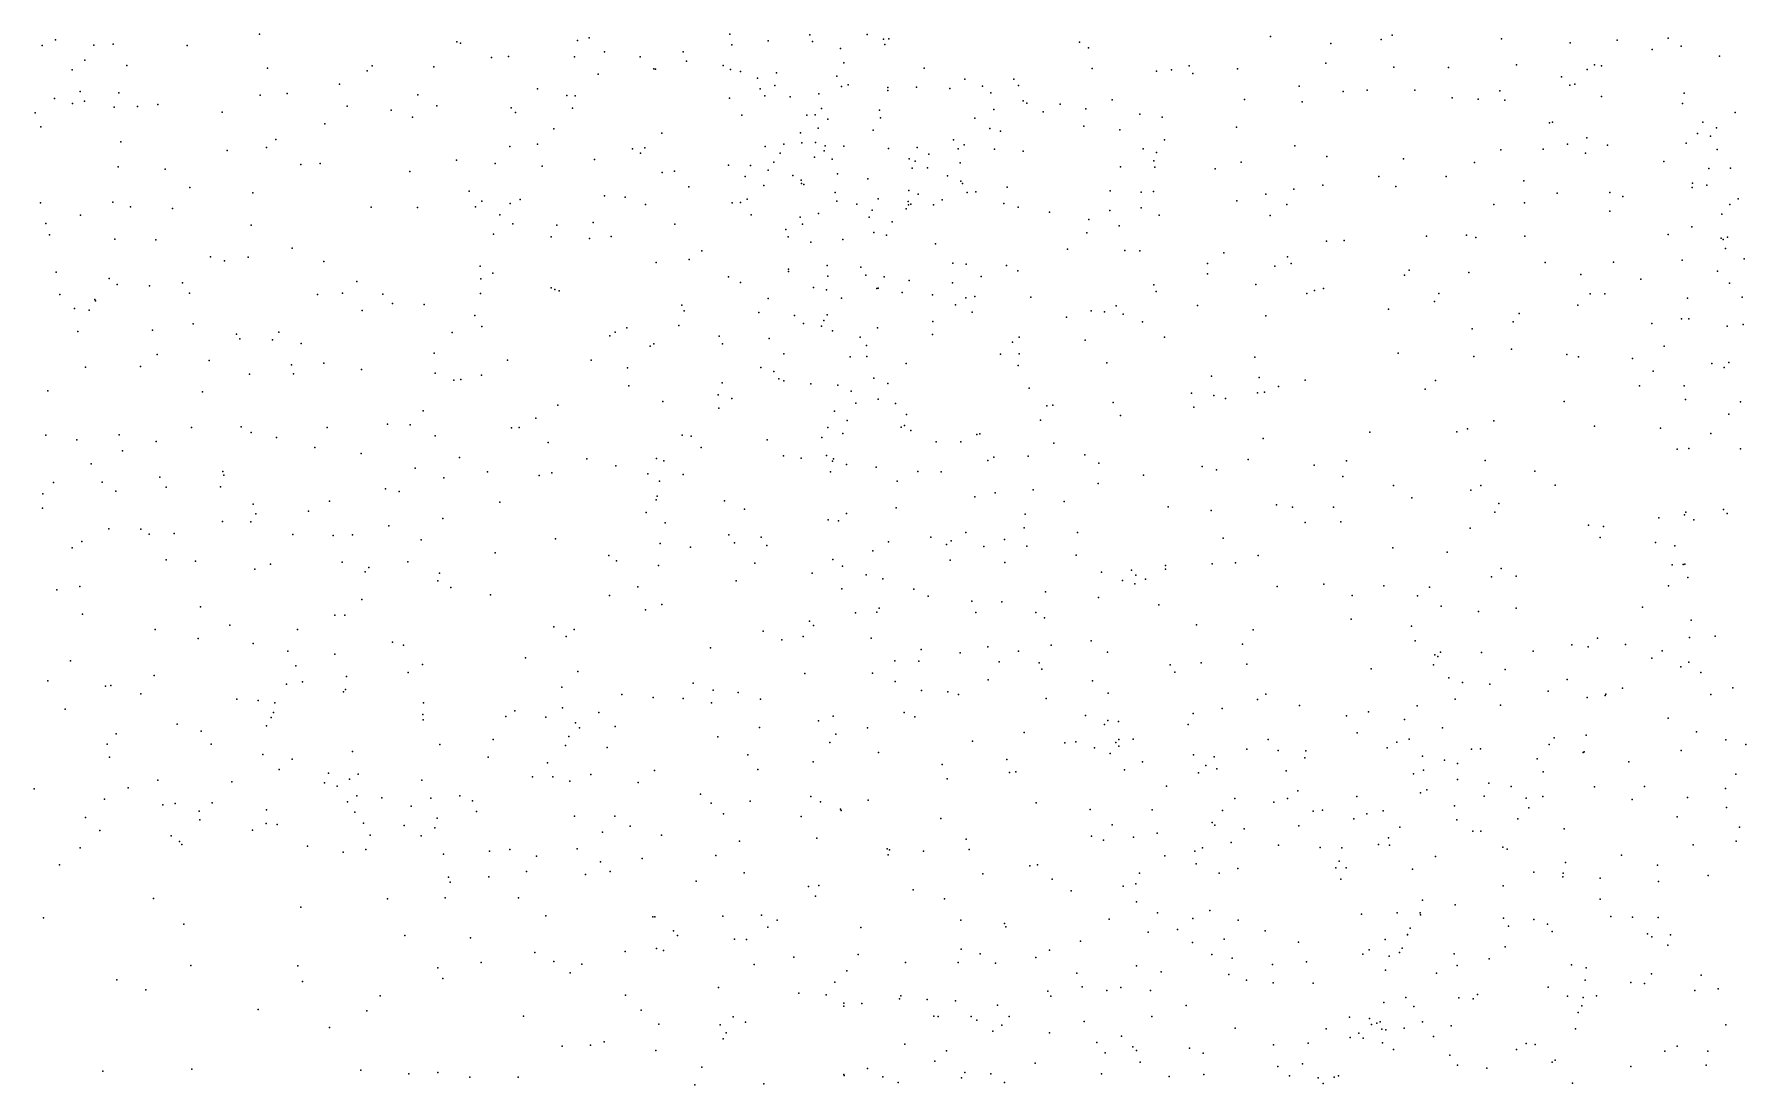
# Model space of a CAD drawing. Header units: metres. Extents: x -25 to 25, y -27.7 to 27.8.
# Drawn here: x 10.817 to 13.643, y -8.662 to -6.928 of the extents above; entities that cross this region are included whole.
import ezdxf

# ---------------------------------------------------------------- set-up
doc = ezdxf.new("R2010")
doc.units = ezdxf.units.M

msp = doc.modelspace()

# ---------------------------------------------------------------- linework, layer by layer
for p in [(10.8303, -6.9464, -11.0344), (10.8522, -6.9371, 18.9914), (10.9157, -6.946, 13.6616), (10.9478, -6.9444, 0.607), (11.0699, -6.9465, -10.7151), (11.1891, -6.9281, 22.4325), (11.5148, -6.9404, -7.719), (11.5209, -6.9425, -7.9706), (11.7143, -6.9383, -2.1771), (11.7332, -6.9337, -7.6876), (11.9657, -6.928, 9.1344), (11.9686, -6.9455, 7.9621), (12.0288, -6.9388, 13.9563), (12.0976, -6.9288, 9.4313), (12.1022, -6.94, 1.1821), (12.1925, -6.9284, 18.7702), (12.2193, -6.936, 17.6786), (12.2214, -6.9448, -11.3229), (12.2278, -6.9355, 15.433), (12.5428, -6.9411, 10.5644), (12.5576, -6.9502, -0.7668), (12.8583, -6.932, -20.5284), (12.9577, -6.9432, 2.3386), (13.0408, -6.9368, 4.5004), (13.059, -6.9297, 8.3861), (13.2394, -6.9358, 4.8816), (13.353, -6.9422, 21.3182), (13.4305, -6.938, 5.2414), (13.5143, -6.9347, 7.4763), (13.5362, -6.9475, 6.0001), (10.9007, -6.971, -8.3105), (11.5724, -6.9665, -4.943), (11.6003, -6.9649, -7.315), (11.7089, -6.9654, 19.0407), (11.7587, -6.9571, -8.1341), (11.8174, -6.9653, 3), (11.8885, -6.9572, -7.8545), (11.8941, -6.9725, 0.8499), (12.1484, -6.9514, 16.4056), (12.1535, -6.975, 22.0187), (12.9494, -6.9755, 21.6426), (13.264, -6.9784, -8.1399), (13.3927, -6.9784, 13.444), (13.488, -6.9533, 7.0487), (13.5992, -6.964, 20.858), (10.88, -6.987, 5.1773), (10.97, -6.9799, 3.4983), (11.2025, -6.9838, 13.6927), (11.3671, -6.9887, -7.3434), (11.375, -6.9803, -8.2608), (11.4768, -6.982, 2.8414), (11.7483, -6.9938, -0.0082), (11.8399, -6.9853, 8.9367), (11.8431, -6.9858, 13.5297), (11.9543, -6.9799, -11.6316), (11.9667, -6.986, 18.9803), (11.9833, -6.9897, 16.9593), (12.0115, -7.0006, 0.0923), (12.0426, -6.9918, 16.5833), (12.1423, -6.997, 12.0104), (12.2864, -6.9842, 11.7283), (12.3533, -7.002, 11.3597), (12.4342, -7.0023, 10.7653), (12.5638, -6.9845, 21.796), (12.67, -6.9889, 8.2655), (12.6945, -6.9867, -20.7716), (12.7237, -6.98, 16.0316), (12.73, -6.9927, 21.7145), (12.8035, -6.9854, 8.4642), (13.0616, -6.9826, -20.3397), (13.1517, -6.9827, -19.3605), (13.3385, -6.9981, -8.3461), (13.3807, -6.9861, 5.0759), (13.4042, -6.9804, 7.9878), (10.8509, -7.0342, 5.3239), (10.8932, -7.0223, -10.8474), (10.9571, -7.0246, -2.6387), (11.19, -7.0288, 2.8067), (11.2349, -7.0261, -2.4986), (11.321, -7.0107, -0.2803), (11.4507, -7.0282, -7.1096), (11.6483, -7.0183, -4.4843), (11.6964, -7.0294, 3.8227), (11.7102, -7.0295, 8.6831), (11.965, -7.0338, 14.2818), (12.0156, -7.018, -8.0367), (12.0232, -7.0298, 13.3264), (12.0398, -7.0124, 3.1918), (12.0651, -7.0315, 12.4641), (12.1126, -7.0265, -3.0725), (12.15, -7.0142, 17.3356), (12.1609, -7.0113, 9.6461), (12.2262, -7.0161, 0.0905), (12.2263, -7.0211, -11.0286), (12.2738, -7.0156, 1.6185), (12.3287, -7.0178, 11.5122), (12.3829, -7.0137, 21.8935), (12.3962, -7.0249, 16.3439), (12.4422, -7.0126, -8.3626), (12.9053, -7.0139, 4.0107), (12.9781, -7.0224, 8.6916), (13.0177, -7.0203, 13.3297), (13.0964, -7.0204, 2.6082), (13.158, -7.0332, 4.6936), (13.2366, -7.0217, -20.0889), (13.352, -7.0121, 6.4358), (13.3604, -7.0102, 8.3106), (13.4043, -7.0307, 6.6894), (13.541, -7.0251, 7.701), (10.8189, -7.0575, 18.7935), (10.8806, -7.0425, -11.4765), (10.9002, -7.0383, -8.0915), (10.9494, -7.0485, 2.7819), (10.9879, -7.0475, -0.2626), (11.0211, -7.0441, 19.1777), (11.1275, -7.0565, -7.6696), (11.3339, -7.047, 22.3705), (11.4067, -7.0535, -10.6323), (11.4817, -7.0464, 0.6691), (11.6045, -7.0493, 22.235), (11.612, -7.0571, 13.6769), (11.7061, -7.0503, -7.0637), (11.9855, -7.0615, -7.2338), (12.0924, -7.0616, 13.0027), (12.1064, -7.061, -7.5502), (12.1171, -7.0504, 15.142), (12.2125, -7.0534, 13.7237), (12.4014, -7.0525, 8.1433), (12.4498, -7.0379, -21.0411), (12.4559, -7.0417, 10.4461), (12.4827, -7.0563, 15.6911), (12.5106, -7.0437, -6.6709), (12.5534, -7.051, 8.3493), (12.5968, -7.0365, -0.0603), (12.6423, -7.0601, 3.722), (12.815, -7.0356, 8.6522), (12.9106, -7.0398, -8.2749), (13.2011, -7.0353, 13.3036), (13.2451, -7.0371, 8.6454), (13.5383, -7.0424, -19.5615), (13.625, -7.0573, 13.4966), (10.8283, -7.0811, 19.133), (11.2968, -7.0757, 19.1866), (11.4418, -7.0651, -11.8451), (11.6752, -7.0843, 2.9524), (11.8532, -7.0915, -3.2593), (12.0822, -7.0906, 16.836), (12.1114, -7.0831, 17.0763), (12.1273, -7.0681, -5.5462), (12.202, -7.0862, 17.7333), (12.2142, -7.0661, 17.8863), (12.37, -7.0668, -2.5324), (12.3946, -7.0835, -0.1229), (12.4121, -7.0883, 10.5884), (12.55, -7.0798, -0.3396), (12.6091, -7.0856, 13.4329), (12.6795, -7.0651, -6.3247), (12.8022, -7.0815, 13.3285), (13.3185, -7.0741, -19.8718), (13.3237, -7.0731, -19.6071), (13.5717, -7.073, 5.341), (13.5945, -7.0823, 7.4961), (10.9604, -7.1056, -7.1501), (11.2008, -7.1151, -6.9937), (11.2163, -7.1019, -21.1812), (11.6023, -7.1131, 19.1497), (11.6482, -7.1097, -10.6751), (11.8051, -7.1174, -0.3072), (11.8254, -7.1156, 1.0061), (12.0238, -7.1136, 3.9019), (12.0547, -7.1093, 14.9661), (12.0842, -7.1075, 19.0178), (12.1069, -7.1065, 9.3219), (12.123, -7.1124, -0.2122), (12.1538, -7.1128, 16.6623), (12.2272, -7.1167, 18.898), (12.2749, -7.1151, -0.5038), (12.3346, -7.1024, 10.0164), (12.3426, -7.1173, 15.5268), (12.3523, -7.1107, 1.8759), (12.4025, -7.1176, 18.4631), (12.6481, -7.1174, 21.7804), (12.6829, -7.1023, -6.0311), (12.8984, -7.1125, -2.0878), (13.2384, -7.1187, 4.8046), (13.3083, -7.1177, -2.0758), (13.3484, -7.1093, 4.9517), (13.3801, -7.0989, 13.2423), (13.4145, -7.1114, 8.6658), (13.544, -7.1077, 6.9567), (13.5628, -7.092, 13.3391), (13.5842, -7.0962, 20.9569), (13.5954, -7.1185, 7.1677), (10.9559, -7.1471, 0.7136), (11.1359, -7.1198, -10.6062), (11.2574, -7.1428, -6.1326), (11.2893, -7.1414, -6.3852), (11.5143, -7.136, -6.8577), (11.5782, -7.1412, -21.2101), (11.6556, -7.146, -11.8668), (11.7424, -7.1347, 8.3917), (11.8179, -7.1244, -21.241), (11.9633, -7.1442, 8.1056), (11.9994, -7.1445, 1.2788), (12.0383, -7.1393, -10.9812), (12.0489, -7.1243, 13.9699), (12.1052, -7.1308, 12.7932), (12.1215, -7.1204, 8.0663), (12.1346, -7.1344, 11.9313), (12.2616, -7.1339, 8.186), (12.2716, -7.1374, 11.5961), (12.2938, -7.1259, 11.0853), (12.3459, -7.1404, 16.5141), (12.4496, -7.121, 13.5436), (12.6105, -7.147, 8.7098), (12.6656, -7.1372, 15.7924), (12.667, -7.1473, -7.3666), (12.67, -7.1235, 16.3661), (12.8097, -7.1393, -7.5947), (12.9511, -7.1301, 4.1508), (13.0778, -7.1335, 16.0929), (13.1949, -7.1396, 13.1598), (13.3778, -7.1242, 21.2964), (13.5073, -7.1382, -19.7513), (11.0334, -7.1509, -6.6304), (11.4372, -7.1548, 22.3018), (11.854, -7.1561, 3.0928), (11.874, -7.1543, -11.3547), (11.9906, -7.1626, -0.4678), (12.0289, -7.1522, 22.0891), (12.0694, -7.1613, 9.0312), (12.0833, -7.1687, 12.3757), (12.0839, -7.1742, 12.1728), (12.0876, -7.176, 13.1531), (12.1431, -7.1584, -1.7593), (12.1935, -7.1665, 15.2921), (12.2667, -7.1493, -7.797), (12.2921, -7.1484, -8.0536), (12.325, -7.1617, -5.7708), (12.347, -7.1703, 18.7889), (12.3494, -7.1742, 18.2989), (12.7666, -7.1501, 8.8605), (13.037, -7.1626, 4.4128), (13.1481, -7.1626, 8.9138), (13.2765, -7.1698, -20.2893), (13.5544, -7.1741, 5.9149), (13.5815, -7.1494, 8.1381), (13.6175, -7.1491, 7.3205), (11.0741, -7.181, 2.8416), (11.1782, -7.19, 22.4156), (11.535, -7.1871, -6.6017), (11.5559, -7.2034, -0.4604), (11.6192, -7.2009, -6.1458), (11.7587, -7.1948, -4.9041), (11.7926, -7.197, 8.5393), (11.8978, -7.1797, 13.5203), (11.9944, -7.2003, 14.2375), (12.0217, -7.1775, 14.799), (12.1394, -7.1892, 9.1832), (12.1424, -7.2038, 13.862), (12.2104, -7.1998, -0.8462), (12.2601, -7.2041, 9.8829), (12.2611, -7.1858, 18.1319), (12.2766, -7.192, -1.501), (12.316, -7.2012, -7.5621), (12.3573, -7.1894, 10.2271), (12.3719, -7.1882, 10.4456), (12.4235, -7.1803, 21.9035), (12.5936, -7.1864, 16.4895), (12.6448, -7.1889, -6.558), (12.6649, -7.1879, -8.0638), (12.8023, -7.2032, 16.4429), (12.8504, -7.1918, 21.6746), (12.8968, -7.184, 13.1844), (12.9445, -7.1774, 3.3572), (13.0647, -7.1792, 2.9426), (13.3313, -7.1906, 8.8651), (13.4183, -7.1893, 6.3694), (13.4394, -7.1957, 6.2065), (13.554, -7.1808, 8.5832), (13.5785, -7.1773, -2.0776), (13.6299, -7.1997, 8.3772), (10.8276, -7.2061, 13.7035), (10.8938, -7.2267, 5.0099), (10.9473, -7.2052, -21.2042), (10.9761, -7.2128, 19.293), (11.0454, -7.2156, -2.5285), (11.3733, -7.2134, -2.2881), (11.4498, -7.2143, 0.8267), (11.5455, -7.2132, -3.721), (11.5858, -7.2262, 22.2242), (11.603, -7.2073, -4.2475), (11.8264, -7.2093, 8.2722), (11.9692, -7.2065, 8.7966), (11.9834, -7.206, 14.3937), (12.001, -7.2261, 14.6274), (12.0815, -7.2301, -2.9246), (12.1117, -7.2238, 12.6075), (12.1752, -7.2085, 9.6475), (12.1954, -7.23, 17.9454), (12.2005, -7.2183, 22.038), (12.2564, -7.216, 11.2747), (12.2606, -7.2096, 10.9191), (12.2642, -7.2086, 17.2269), (12.3019, -7.2096, 3.4191), (12.4176, -7.2077, 18.5954), (12.4413, -7.2137, 3.8095), (12.4933, -7.2219, 15.6162), (12.5926, -7.2191, -21.0214), (12.6447, -7.2148, 13.3241), (12.6742, -7.2268, 2.3181), (12.8574, -7.2271, -7.8459), (12.8852, -7.2089, 15.8573), (13.2265, -7.2093, 16.2783), (13.2771, -7.2064, 21.3976), (13.4184, -7.2201, -20.0263), (13.6033, -7.225, 13.1801), (13.6161, -7.2091, 7.8435), (10.8362, -7.2404, 22.4596), (10.8425, -7.2592, -10.7887), (11.1753, -7.2433, -5.7996), (11.5755, -7.258, -5.8477), (11.6076, -7.2412, -3.4735), (11.6798, -7.243, 3.9295), (11.7398, -7.2386, 19.1883), (11.8745, -7.2417, -5.2025), (12.058, -7.2506, 13.3274), (12.0854, -7.2413, 8.2194), (12.2033, -7.2553, 17.5983), (12.2239, -7.2596, -2.7167), (12.2337, -7.2379, 17.4256), (12.5546, -7.2557, 8.8211), (12.5581, -7.234, 21.8457), (12.608, -7.2441, 3.6699), (13.1817, -7.2598, 16.4236), (13.5145, -7.2584, 6.7035), (13.5535, -7.2457, -20.3052), (10.9504, -7.2663, 2.8783), (11.0182, -7.2674, -0.5719), (11.243, -7.2812, -0.5254), (11.6708, -7.2623, -2.0562), (11.7337, -7.2653, -6.544), (11.7695, -7.2618, -10.9149), (11.9195, -7.2856, -1.9111), (12.0621, -7.2624, 19.1732), (12.0993, -7.2715, 3.2861), (12.152, -7.2671, 11.7391), (12.3052, -7.274, 10.6428), (12.5229, -7.2826, -2.3207), (12.6176, -7.2849, 16.6495), (12.6424, -7.2855, -7.6397), (12.7812, -7.2888, 3.8989), (12.9504, -7.2695, 16.4954), (12.9795, -7.2687, 21.6202), (13.1153, -7.2613, -20.5236), (13.1968, -7.2638, 16.0355), (13.278, -7.2614, 13.0423), (13.6019, -7.2647, -11.5476), (13.6051, -7.2667, -20.7518), (13.6094, -7.2816, 5.4875), (13.6127, -7.2628, 7.0392), (11.1081, -7.2954, 13.8253), (11.1313, -7.3019, 19.3457), (11.1704, -7.2958, 2.9123), (11.2954, -7.3032, 22.3242), (11.5534, -7.3109, 3.0216), (11.8441, -7.3049, -0.6393), (11.8984, -7.2997, 3.1741), (12.0622, -7.316, 14.0763), (12.126, -7.3096, 12.7567), (12.1819, -7.3125, -7.0367), (12.3335, -7.3059, 10.3329), (12.3557, -7.3077, 21.9637), (12.4225, -7.31, 13.5018), (12.7543, -7.3065, 15.7557), (12.8652, -7.3109, 4.0365), (12.8859, -7.2956, 9.0411), (12.8924, -7.3063, -6.154), (13.0872, -7.3175, 9.0719), (13.3115, -7.3046, 4.8655), (13.4241, -7.3044, -11.0639), (13.5375, -7.3008, 8.8622), (13.6399, -7.2987, 7.2378), (10.8537, -7.3208, -2.5774), (10.9409, -7.331, 5.43), (10.9544, -7.3412, 13.824), (11.0076, -7.3436, 5.0694), (11.062, -7.3385, -11.4971), (11.3501, -7.3364, 19.3304), (11.5546, -7.3318, -10.6753), (11.5741, -7.3227, 13.8205), (11.9634, -7.3286, 8.6799), (11.9833, -7.3379, 13.5218), (12.0626, -7.3199, 12.0487), (12.1274, -7.3273, 1.5272), (12.1901, -7.3256, -1.0293), (12.2201, -7.3283, 9.5119), (12.2618, -7.3345, 9.9905), (12.3329, -7.3383, 8.6802), (12.3807, -7.3277, -2.4809), (12.441, -7.3184, 16.9231), (12.6655, -7.3415, 3.6559), (12.7542, -7.3237, 21.7194), (12.834, -7.3409, 16.6361), (13.0791, -7.3259, 13.0204), (13.1854, -7.3213, 21.466), (13.3701, -7.3248, -2.0945), (13.4692, -7.3322, -11.3151), (13.5958, -7.319, 5.8581), (13.6156, -7.3392, 20.8965), (10.8596, -7.3575, 5.5659), (10.9175, -7.366, -11.1902), (10.9186, -7.3683, 3.6342), (11.0738, -7.3552, -5.6335), (11.2848, -7.3574, 13.9131), (11.3264, -7.3554, -5.6645), (11.3928, -7.357, 2.9982), (11.4087, -7.3725, 22.2448), (11.5541, -7.356, -11.0191), (11.6704, -7.3466, 19.2817), (11.6768, -7.3493, -21.2274), (11.6836, -7.3514, -4.5785), (12.0286, -7.3644, 14.5146), (12.1036, -7.3463, 12.4301), (12.1251, -7.3497, 13.2054), (12.1501, -7.3639, 11.4765), (12.2082, -7.3475, 8.8854), (12.2104, -7.3473, 19.1961), (12.25, -7.3546, 9.3287), (12.3002, -7.3582, 18.2259), (12.3552, -7.363, 15.4628), (12.3699, -7.3609, 17.2109), (12.4624, -7.362, 18.689), (12.6692, -7.3526, 8.9974), (12.918, -7.3562, -2.1247), (12.9305, -7.3513, 15.815), (12.9456, -7.348, -20.7153), (13.129, -7.3693, 16.5545), (13.1359, -7.3561, 4.5951), (13.3856, -7.3563, -20.4064), (13.4101, -7.3564, 5.0346), (13.5463, -7.3635, 5.2913), (13.6368, -7.362, 13.056), (10.8836, -7.381, 22.3769), (10.9082, -7.3835, 0.7227), (11.3586, -7.3841, -10.7391), (11.4609, -7.3741, -21.1688), (11.5446, -7.3922, 0.9627), (11.8862, -7.3752, 8.3323), (11.8903, -7.3844, -5.9836), (12.0132, -7.3874, 8.4231), (12.0723, -7.3921, 14.816), (12.1207, -7.4007, 10.9523), (12.1263, -7.3914, 12.6127), (12.3381, -7.3746, 19.0816), (12.3656, -7.3867, 3.9552), (12.5212, -7.3949, 13.2816), (12.562, -7.3846, -5.9768), (12.5839, -7.3864, -7.2574), (12.6034, -7.3763, 15.6556), (12.615, -7.3904, 21.8176), (12.7373, -7.376, 2.5179), (12.8502, -7.393, 2.7435), (13.0527, -7.3819, 4.4467), (13.2687, -7.389, 16.2838), (13.3656, -7.3754, 21.2879), (13.5367, -7.3981, 8.9946), (13.5484, -7.3977, -10.8454), (10.8894, -7.4188, -5.34), (11.0127, -7.4167, 2.9794), (11.0799, -7.4062, 5.256), (11.1514, -7.4234, 3.8112), (11.2208, -7.4197, -10.5842), (11.5073, -7.4203, 13.9673), (11.556, -7.4103, -11.3204), (11.7677, -7.4259, -5.079), (11.7761, -7.4198, 13.8223), (11.7956, -7.4125, 22.1035), (11.8815, -7.4086, -5.3325), (11.9481, -7.4262, -5.5349), (12.0305, -7.4302, -0.9205), (12.0869, -7.4056, 19.3248), (12.1171, -7.4101, 11.3267), (12.135, -7.4175, 8.6201), (12.1805, -7.4281, -1.2271), (12.2092, -7.4129, 18.0175), (12.3003, -7.4236, 17.3946), (12.3006, -7.4025, 1.8094), (12.4429, -7.4282, 21.9093), (12.6468, -7.403, -6.8593), (12.6829, -7.4283, 16.9017), (13.1909, -7.4142, 15.9761), (13.2585, -7.4029, 9.1093), (13.4875, -7.4058, 6.4481), (13.6117, -7.4097, 5.6166), (13.6382, -7.4074, 7.0947), (11.0202, -7.4566, -2.3671), (11.1567, -7.4306, -11.1299), (11.2108, -7.4326, 22.2992), (11.2577, -7.4383, 3.0191), (11.4776, -7.4543, -4.1323), (11.8339, -7.4431, -5.7235), (11.84, -7.4392, 1.1994), (11.9532, -7.439, -6.2735), (12.0546, -7.4557, 12.1751), (12.1914, -7.4419, 17.7839), (12.4122, -7.4561, 2.0705), (12.4321, -7.4364, 18.4742), (12.4432, -7.4557, 8.9489), (12.5521, -7.4329, 3.6837), (13.0688, -7.4545, 16.7193), (13.2558, -7.4481, 4.7842), (13.3474, -7.4565, 4.9154), (13.5077, -7.443, 6.2914), (10.9021, -7.4777, 13.9288), (10.9929, -7.4767, -10.7873), (11.1059, -7.4665, 13.9956), (11.242, -7.4739, -0.6714), (11.2956, -7.4712, -11.2983), (11.3575, -7.4813, 14.0757), (11.5985, -7.4663, -1.9088), (11.7369, -7.4663, 3.1665), (11.7966, -7.479, 19.3992), (12.0165, -7.4782, 13.694), (12.0383, -7.4846, 11.5925), (12.1642, -7.4608, 13.3143), (12.1918, -7.4598, 9.902), (12.2564, -7.4717, 10.2289), (12.4416, -7.4748, -7.0343), (12.5879, -7.4706, -21.0895), (12.832, -7.4614, 9.143), (13.1936, -7.4602, 12.9237), (13.3664, -7.4607, -20.6351), (13.4554, -7.4632, -21.1136), (13.49, -7.4842, 21.1052), (13.5864, -7.4717, 5.4768), (13.607, -7.478, 12.9561), (13.6146, -7.4698, 6.9486), (11.1724, -7.489, 19.4152), (11.2451, -7.4885, -11.5475), (11.479, -7.4876, 19.3974), (11.5101, -7.4989, 3.1045), (11.5215, -7.498, -11.5709), (11.5557, -7.491, -3.45), (11.7988, -7.5085, 14.0042), (11.9531, -7.5034, 13.9008), (12.0464, -7.4969, 14.3535), (12.0549, -7.5003, 14.1906), (12.099, -7.5051, 14.0153), (12.1439, -7.5074, 14.9341), (12.2031, -7.4956, 13.4813), (12.2262, -7.5046, 10.455), (12.4596, -7.5122, -2.4149), (12.7608, -7.4927, 15.6796), (12.8394, -7.4948, 3.2374), (12.8715, -7.5094, 4.1511), (12.9151, -7.4993, 12.967), (13.1132, -7.514, 21.4748), (13.1304, -7.4995, 9.1836), (13.4671, -7.5086, 9.1356), (13.5407, -7.5087, 6.6699), (10.84, -7.5166, 4.8585), (11.0951, -7.5184, 5.4601), (11.6816, -7.5406, 4.0524), (11.8548, -7.5345, -1.7366), (11.9461, -7.5233, 19.4646), (11.9686, -7.5295, 11.9377), (12.1661, -7.5172, 12.7292), (12.1733, -7.5372, -16.5911), (12.2103, -7.5307, 1.6485), (12.2393, -7.5374, 13.0169), (12.4888, -7.5414, 18.7717), (12.4985, -7.5405, 17.2035), (12.5983, -7.536, 3.8526), (12.7275, -7.5205, -2.2435), (12.7643, -7.5246, 13.0077), (12.7839, -7.5293, -6.6667), (12.8367, -7.5198, 2.912), (12.8482, -7.5188, 16.9041), (13.343, -7.5345, 12.9042), (13.5433, -7.5311, 6.0782), (13.634, -7.535, 9.1989), (11.4596, -7.5496, 14.2108), (11.6455, -7.5618, 14.1932), (11.9476, -7.5455, 4.1163), (12.1386, -7.5504, 3.4044), (12.1591, -7.5656, -16.3221), (12.257, -7.5558, 15.2769), (12.4786, -7.5651, 18.5828), (12.6102, -7.5575, 17.0988), (12.7313, -7.5436, 3.6465), (13.2269, -7.5664, 16.4148), (13.6145, -7.5551, 20.866), (10.8362, -7.5901, 19.503), (10.8878, -7.5975, 5.7729), (10.9573, -7.5892, 3.0935), (11.0771, -7.5774, -5.3148), (11.1587, -7.5759, 3.0831), (11.1752, -7.5855, 14.1865), (11.2173, -7.5938, 5.3683), (11.3006, -7.5775, 22.1585), (11.4002, -7.5719, -3.9296), (11.4379, -7.573, 3.9878), (11.479, -7.5909, 0.9391), (11.605, -7.5778, -4.8627), (11.6179, -7.5771, -0.7977), (11.8871, -7.5897, -16.4942), (11.902, -7.5918, -2.9281), (12.0273, -7.5976, -1.3012), (12.1176, -7.594, -2.7216), (12.1276, -7.5774, 14.7093), (12.152, -7.5874, 10.0721), (12.2486, -7.5766, 17.6272), (12.254, -7.574, -6.8034), (12.2646, -7.5824, 19.3993), (12.3733, -7.5887, 17.3969), (12.3785, -7.5877, 13.1056), (12.8457, -7.5955, -20.8672), (13.0221, -7.5851, 4.4419), (13.1659, -7.5845, 15.9179), (13.1835, -7.5797, 4.6896), (13.3929, -7.5751, 21.1999), (13.5017, -7.5784, 6.4452), (13.5847, -7.587, 5.6324), (10.9631, -7.6158, 22.1905), (11.0185, -7.6005, 19.4712), (11.2804, -7.61, -21.0905), (11.3572, -7.6202, 3.1383), (11.5195, -7.6266, -4.6539), (11.6659, -7.602, 19.5029), (11.918, -7.6104, 11.3528), (12.054, -7.6238, 10.6698), (12.0835, -7.6281, -6.1807), (12.1251, -7.6237, 10.4855), (12.3063, -7.6009, 9.3834), (12.3471, -7.6011, 3.5917), (12.4016, -7.626, -5.8817), (12.4582, -7.6244, 19.0802), (12.5005, -7.6032, 3.747), (12.5518, -7.6222, -6.8789), (13.5294, -7.613, 12.876), (13.5487, -7.6117, -21.4726), (13.6341, -7.6122, -2.1403), (10.9113, -7.637, -5.039), (11.1285, -7.6496, -2.0396), (11.1304, -7.656, 5.0457), (11.4463, -7.6441, -4.4336), (11.5657, -7.6502, 3.2205), (11.6507, -7.6563, 22.0271), (11.6716, -7.6521, -1.6683), (11.7293, -7.6292, -3.1211), (11.7772, -7.6403, -0.9598), (11.8303, -7.6539, 19.6069), (11.8443, -7.6286, -21.2367), (11.8568, -7.6322, 3.2988), (11.8885, -7.6548, 11.8526), (12.1319, -7.6504, 14.4208), (12.135, -7.6329, 10.2624), (12.1369, -7.629, 12.5567), (12.1583, -7.6382, 22.0142), (12.2072, -7.6429, 9.7075), (12.2757, -7.6497, 12.8178), (12.3143, -7.6506, 21.9483), (12.3913, -7.6319, 19.285), (12.5748, -7.6363, 9.1033), (12.6483, -7.6559, 21.771), (12.7453, -7.6415, 4.0627), (12.7687, -7.6472, 15.6465), (12.8213, -7.63, 17.0247), (12.9301, -7.6394, 15.7003), (12.9833, -7.6322, 21.5296), (13.2124, -7.6315, 16.2717), (13.2945, -7.6494, 4.8776), (10.8491, -7.6679, 4.778), (10.9295, -7.6675, 14.1393), (10.9518, -7.6821, 3.7848), (11.0245, -7.6595, 4.9045), (11.035, -7.676, 5.7118), (11.125, -7.6753, -0.9821), (11.3972, -7.6784, 19.5093), (11.4197, -7.683, 14.3542), (11.4933, -7.6606, 22.0349), (11.8495, -7.6659, 22.0269), (12.2416, -7.6661, 15.1679), (12.4662, -7.68, 18.4613), (12.5738, -7.6695, 3.8759), (12.9777, -7.658, 16.9984), (13.0612, -7.673, 12.8889), (13.189, -7.6807, 9.2483), (13.205, -7.6729, 16.5242), (13.3277, -7.6722, -21.185), (10.8309, -7.7103, 22.0714), (10.8314, -7.687, -1.1214), (11.1785, -7.704, 19.5156), (11.3048, -7.6988, 5.459), (11.5861, -7.7004, -5.2488), (11.8441, -7.6967, 11.0912), (11.8454, -7.6904, -1.2009), (11.9565, -7.6983, -16.2955), (11.9898, -7.7119, 3.4135), (12.2404, -7.7101, 12.6587), (12.3698, -7.6916, 4.0891), (12.4035, -7.6849, 15.3923), (12.5176, -7.6995, 21.8461), (12.6892, -7.708, 12.9788), (12.868, -7.7049, 4.2636), (12.8945, -7.7086, -2.2261), (12.9618, -7.7086, 9.2303), (13.0911, -7.6934, 21.4246), (13.2352, -7.7029, -20.8307), (13.6058, -7.7128, -9.7769), (11.1281, -7.7326, 3.9236), (11.1749, -7.7327, -1.6845), (11.1831, -7.7199, 5.6559), (11.27, -7.7151, 5.2734), (11.4028, -7.7398, -1.5313), (11.492, -7.7272, -1.0117), (11.8272, -7.7175, 11.2725), (11.8586, -7.7348, 1.1991), (12.1281, -7.7298, 9.8329), (12.145, -7.7311, -16.1783), (12.1583, -7.7192, 14.5791), (12.4531, -7.7202, 2.1148), (12.7599, -7.7141, 2.7653), (12.9153, -7.7343, -6.2421), (12.9743, -7.7327, 4.4257), (13.2283, -7.7171, 16.8756), (13.3832, -7.7387, -21.3769), (13.4078, -7.7407, 21.1084), (13.4991, -7.7262, 5.3718), (13.5413, -7.7215, 6.7033), (13.5436, -7.7171, 5.5504), (13.5568, -7.7299, 5.7299), (13.6121, -7.7193, 20.8286), (10.8961, -7.7652, 19.5955), (10.9405, -7.7445, 5.8529), (10.9935, -7.7448, -1.2803), (11.0072, -7.7535, 3.2047), (11.0482, -7.7524, 0.6494), (11.244, -7.7537, 22.0083), (11.3107, -7.7556, -1.1362), (11.3428, -7.7547, -4.1402), (11.4559, -7.7625, -3.5856), (11.6778, -7.7613, 14.382), (11.8504, -7.7688, 10.8417), (11.9637, -7.7543, 12.1439), (11.973, -7.7676, 10.4996), (12.0173, -7.7582, 10.2066), (12.2274, -7.766, 19.586), (12.2974, -7.7582, 1.6589), (12.3308, -7.7644, 18.0412), (12.3554, -7.7508, 19.4321), (12.4189, -7.7622, 3.7909), (12.4513, -7.743, 12.9179), (12.5394, -7.7505, 18.7744), (12.7798, -7.7598, 3.6246), (13.1876, -7.7433, 16.0132), (13.4022, -7.7586, 12.8039), (13.4937, -7.7672, 6.5623), (10.88, -7.7759, -21.1436), (11.0349, -7.7956, 14.3053), (11.5781, -7.7843, 21.9314), (11.7658, -7.7884, 21.9451), (11.7786, -7.7976, 3.3914), (11.9009, -7.7749, 10.6947), (12.0265, -7.7722, 4.1761), (12.1356, -7.795, -6.3017), (12.2014, -7.7806, 14.7939), (12.3232, -7.7705, 9.302), (12.3291, -7.796, 15.1922), (12.385, -7.7738, -21.2027), (12.4558, -7.7729, 19.2242), (12.5373, -7.7882, 18.9309), (12.8377, -7.7883, 21.5894), (13.0599, -7.7761, 15.7322), (13.1497, -7.7831, 16.2412), (13.5253, -7.7726, 20.9549), (11.0837, -7.7981, 4.8508), (11.1816, -7.8111, 14.388), (11.2075, -7.8031, 5.0781), (11.3257, -7.7994, 19.5744), (11.3638, -7.8157, 14.45), (11.3696, -7.8084, 21.9254), (11.434, -7.7991, 5.5176), (11.4862, -7.8178, -5.0025), (11.8479, -7.8051, 11.8103), (12.0067, -7.8011, -16.8486), (12.1015, -7.8179, -2.7194), (12.1516, -7.8064, 3.6052), (12.1905, -7.8207, -6.0053), (12.4196, -7.8002, 17.5122), (12.5791, -7.8161, -6.6795), (12.6287, -7.8127, 2.5003), (12.636, -7.8211, -5.9583), (12.6847, -7.811, 17.2489), (12.6849, -7.8051, 21.6991), (12.7615, -7.8025, 4.1835), (12.8002, -7.8004, 15.5896), (13.2228, -7.8239, 9.3441), (13.2386, -7.81, 4.8925), (13.2634, -7.8225, 21.2169), (13.5211, -7.8042, 6.0618), (13.5394, -7.8036, -10.781), (13.5422, -7.8028, 5.8666), (13.5472, -7.825, -9.4989), (10.8544, -7.8451, -4.8007), (10.8926, -7.8398, 4.6432), (11.4834, -7.8303, 0.8603), (11.505, -7.8415, 4.0904), (11.5704, -7.8535, 14.475), (11.8138, -7.8402, 11.6197), (11.9759, -7.8306, 10.0517), (12.1507, -7.8434, 19.7612), (12.2181, -7.827, 9.6198), (12.2695, -7.8444, -16.7973), (12.4867, -7.8486, 18.3565), (12.614, -7.8296, 4.025), (12.6342, -7.8351, 12.8987), (12.6515, -7.8276, 3.8859), (12.869, -7.8399, 12.8808), (12.9463, -7.8356, 15.6391), (13.0449, -7.8385, 12.8406), (13.1207, -7.8409, 4.6836), (13.5148, -7.8387, 12.7325), (11.092, -7.8731, 3.2815), (11.3579, -7.8611, -4.6496), (11.767, -7.8548, -21.1162), (11.8264, -7.8785, 19.8834), (11.8531, -7.8697, 10.5459), (12.2081, -7.882, 4.1676), (12.2121, -7.8755, 14.6349), (12.2931, -7.8555, -6.557), (12.3652, -7.8639, 17.8695), (12.4148, -7.865, 21.8551), (12.5741, -7.858, -2.4096), (12.6736, -7.8701, -20.9711), (12.993, -7.8546, 21.4322), (13.1005, -7.8554, 17.1122), (13.14, -7.8723, 16.5823), (13.2012, -7.8809, 16.7246), (13.2635, -7.8757, 16.9385), (13.4723, -7.8737, -10.0681), (10.8971, -7.8853, 5.9489), (11.017, -7.9108, 19.6536), (11.1401, -7.9038, 21.8241), (11.2518, -7.9108, 4.0244), (11.3137, -7.8871, -4.4432), (11.3302, -7.8869, 5.201), (11.675, -7.9061, 3.4469), (11.7086, -7.9108, 0.9787), (12.0973, -7.8972, 21.9135), (12.1036, -7.9039, 9.7817), (12.1728, -7.8834, -21.2009), (12.3714, -7.8827, 12.6527), (12.4708, -7.8827, 3.9324), (12.485, -7.8914, 15.3136), (12.7361, -7.903, 15.4934), (12.9911, -7.8937, 4.5368), (13.0906, -7.9051, 9.336), (13.5523, -7.8951, 9.5943), (11.088, -7.9257, 5.8589), (11.1788, -7.9339, 4.9104), (11.4087, -7.9314, -20.9818), (11.4269, -7.9365, -5.1681), (11.6955, -7.9224, -3.1315), (12.0207, -7.9132, 3.6237), (12.0516, -7.928, 12.3119), (12.0868, -7.9222, 19.8966), (12.1986, -7.9249, 14.4506), (12.4961, -7.9366, 18.2268), (12.5618, -7.9296, 12.7433), (12.8118, -7.935, 17.2779), (12.8297, -7.9111, -6.3676), (13.0968, -7.9295, 16.3956), (13.3556, -7.9359, -9.6346), (13.3979, -7.9249, 5.3144), (13.4441, -7.9357, 5.4699), (13.5497, -7.9237, 6.6518), (13.5922, -7.9215, 12.6165), (10.8769, -7.9626, -1.801), (11.2361, -7.9466, 19.6629), (11.3135, -7.9516, -3.8637), (11.6284, -7.9576, 19.8249), (11.9335, -7.9408, 14.3842), (12.2377, -7.9622, 1.3648), (12.2776, -7.9628, 14.7656), (12.2814, -7.9438, 19.6325), (12.3458, -7.9492, -16.3452), (12.3915, -7.9396, 9.1239), (12.41, -7.9642, -2.529), (12.4421, -7.9464, 19.3821), (12.476, -7.9659, 17.6752), (12.5892, -7.9479, 18.7107), (12.7435, -7.966, -2.3314), (13.1294, -7.9528, 15.777), (13.1341, -7.9552, 16.0139), (13.1389, -7.9483, 21.2447), (13.2065, -7.9485, 12.7512), (13.2915, -7.9466, -2.2289), (13.3826, -7.9396, 9.509), (13.4874, -7.9582, 5.9865), (13.5047, -7.9462, 5.7509), (13.5488, -7.9644, 1.8962), (11.0151, -7.9868, 21.6249), (11.2494, -7.9706, -4.2379), (11.3328, -7.9881, 3.4166), (11.4348, -7.9815, 5.2702), (11.458, -7.9685, 21.7255), (11.7144, -7.98, 10.9142), (12.0894, -7.9833, 3.752), (12.2012, -7.983, -6.2321), (12.3918, -7.994, 15.0165), (12.4804, -7.976, 18.0574), (12.6926, -7.9693, 4.2091), (12.7002, -7.9814, 17.3877), (12.819, -7.9679, 4.3526), (13.0243, -7.9757, 15.6081), (13.127, -7.9688, 4.8422), (13.1523, -7.9905, -9.8239), (13.2452, -7.9767, 5.0634), (13.3477, -7.9931, 12.69), (13.5352, -7.9722, 1.3844), (13.5683, -7.9817, 20.7967), (10.84, -7.9957, 3.4751), (10.9351, -8.0041, 14.3675), (10.9438, -8.003, 21.4597), (10.9935, -8.017, 21.2459), (11.2339, -8.0011, 21.5906), (11.2603, -7.9972, 5.8362), (11.3279, -8.0138, 14.5334), (11.3313, -8.0096, 5.0879), (11.6885, -8.0061, 14.5119), (11.7871, -8.018, 11.5065), (11.8388, -8.0232, 21.7989), (11.9052, -7.9991, 1.0764), (11.9382, -8.0106, 20.1423), (11.9793, -8.0146, 4.1777), (12.2383, -7.9966, -2.6499), (12.2817, -8.0113, 9.3299), (12.3254, -8.0138, -6.0063), (12.3428, -8.018, 21.8234), (12.5644, -7.9957, 9.155), (12.5902, -8.0158, 15.2853), (12.8502, -8.0177, 12.7035), (13.1748, -7.9983, -20.9278), (13.2199, -8.0011, 9.4249), (13.3164, -8.0125, 17.3031), (13.381, -8.0228, 1.5246), (13.4107, -8.0196, -10.4918), (13.4114, -8.0172, 6.4498), (13.4393, -8.0076, 20.9515), (13.5851, -8.018, -2.2932), (13.6215, -8.0071, 9.7014), (10.8684, -8.0422, 4.3387), (11.1517, -8.0259, 14.4934), (11.1871, -8.0278, 4.7531), (11.2125, -8.048, 0.5503), (11.2142, -8.0316, 21.4291), (11.459, -8.051, 21.5452), (11.4601, -8.032, 3.5298), (11.6109, -8.0452, 5.7665), (11.6895, -8.0403, 19.9818), (11.7494, -8.048, 11.3251), (11.8884, -8.0245, 11.9623), (11.9353, -8.0319, 3.733), (12.016, -8.0258, -16.6966), (12.2533, -8.0475, 3.9184), (12.4876, -8.0247, -21.0369), (12.7306, -8.0494, 2.4828), (12.778, -8.0414, 2.0496), (12.8367, -8.0261, 9.2506), (12.906, -8.0364, 17.355), (13.0198, -8.0464, 4.7287), (13.1, -8.0366, 17.3204), (13.1629, -8.0255, 16.6746), (13.2375, -8.0355, 16.8322), (11.0532, -8.0672, -21.0472), (11.0927, -8.0784, 19.7909), (11.2009, -8.0696, -4.7246), (11.2084, -8.0561, 21.128), (11.4596, -8.06, -3.4664), (11.596, -8.0546, 21.6548), (11.6618, -8.0553, 5.5106), (11.7106, -8.0649, -20.9966), (11.7174, -8.0731, 10.1365), (11.7765, -8.0706, 3.7371), (12.0147, -8.0727, -2.8176), (12.112, -8.0617, 1.1791), (12.1361, -8.0537, 21.8517), (12.193, -8.0731, 19.8871), (12.2711, -8.0549, 14.5725), (12.5528, -8.0525, 4.1203), (12.5842, -8.0675, 17.6296), (12.5895, -8.0608, -6.0304), (12.607, -8.0625, 18.872), (12.7222, -8.0673, 1.6044), (12.9834, -8.0534, 9.3328), (13.0791, -8.0594, 12.6568), (13.1421, -8.0732, 15.8824), (13.5143, -8.057, 6.5727), (13.5614, -8.0798, -10.6851), (10.9375, -8.1002, -4.3247), (10.9524, -8.0831, -4.6293), (11.1092, -8.0999, 20.9062), (11.4867, -8.1006, 5.8516), (11.5748, -8.0924, 3.6946), (11.6944, -8.1022, 10.781), (11.7, -8.0874, 11.0637), (11.7632, -8.1054, 0.7364), (11.9457, -8.0878, 12.1105), (12.1306, -8.0973, 20.0698), (12.1403, -8.0835, 14.4364), (12.3663, -8.0948, 4.1015), (12.4515, -8.0805, 12.4824), (12.5185, -8.098, 0.5024), (12.5367, -8.0962, 19.336), (12.5675, -8.1061, 1.0107), (12.6025, -8.0971, 18.1147), (12.6077, -8.0922, 12.5111), (12.6078, -8.1033, 19.0596), (12.6311, -8.0919, 18.3219), (12.8188, -8.1082, -20.7939), (12.854, -8.0924, 21.3662), (13.0012, -8.0814, 0.9068), (13.0507, -8.1062, 21.2013), (13.0664, -8.0966, 16.3425), (13.0867, -8.0919, 16.1211), (13.19, -8.1085, 5.1312), (13.2049, -8.1078, 12.5421), (13.3179, -8.1005, 5.3201), (13.3262, -8.0894, 9.5516), (13.3789, -8.0849, 1.1521), (13.6096, -8.0931, 20.6614), (13.6426, -8.1005, -21.6795), (10.9414, -8.1215, -4.047), (11.1944, -8.1171, 4.4848), (11.2433, -8.1247, 4.6356), (11.3425, -8.1121, 20.9947), (11.5667, -8.1217, -3.277), (11.6645, -8.1308, 10.4423), (11.9952, -8.1176, 20.2564), (12.1033, -8.1292, -16.4402), (12.2109, -8.114, 12.3389), (12.316, -8.1334, 19.7193), (12.4228, -8.1254, -6.4748), (12.5935, -8.1154, 17.8142), (12.6466, -8.1292, 18.6926), (12.7309, -8.1175, 21.4607), (12.7512, -8.135, 12.3326), (12.7649, -8.1209, 17.5221), (12.8709, -8.1105, 12.4635), (12.9147, -8.1224, 12.2874), (12.9162, -8.111, 4.6178), (13.109, -8.1199, 15.6297), (13.1453, -8.1264, 12.3586), (13.1668, -8.1321, 1.1617), (13.2985, -8.1244, -21.275), (13.3742, -8.1137, 17.0808), (13.3758, -8.1126, 12.5459), (13.4493, -8.1293, 9.6587), (13.5358, -8.1107, 17.5758), (11.0215, -8.1594, 20.7438), (11.1436, -8.162, 4.2527), (11.2218, -8.1417, 19.8714), (11.2962, -8.1641, -4.9437), (11.3028, -8.1478, -3.6792), (11.3378, -8.1576, 20.817), (11.3523, -8.1498, 4.9289), (11.4571, -8.1595, 14.5712), (11.6399, -8.1538, 20.2318), (11.6732, -8.1541, 10.6213), (11.7017, -8.1611, 0.4801), (11.736, -8.1503, 20.3613), (11.8143, -8.1632, 21.6822), (11.841, -8.1434, 3.8984), (12.012, -8.1416, 3.9259), (12.3244, -8.1571, 0.6859), (12.4271, -8.1468, 9.1115), (12.4377, -8.1456, 14.8353), (12.6169, -8.1423, 15.1394), (12.7391, -8.1475, 1.256), (12.7692, -8.1409, 15.2959), (12.8838, -8.1443, 12.0831), (13.0939, -8.149, 16.5362), (13.1106, -8.1428, 12.1002), (13.1669, -8.1586, 21.0857), (13.2184, -8.1644, 1.8275), (13.3083, -8.1457, 0.9156), (13.6262, -8.1497, 17.3709), (10.8173, -8.1737, 20.4765), (10.9332, -8.1907, 3.9232), (10.9725, -8.1723, 3.7483), (11.3173, -8.1695, 4.7686), (11.3498, -8.1853, 3.792), (11.3909, -8.1888, 0.4081), (11.4718, -8.1894, 20.7448), (11.5198, -8.1852, 21.0314), (11.9171, -8.1824, 20.4236), (12.0995, -8.1866, 0.9859), (12.1941, -8.1922, 9.4167), (12.6863, -8.1692, 0.266), (12.7994, -8.1895, 11.9546), (12.8861, -8.1895, 2.4037), (12.9034, -8.1769, 21.2321), (13.0007, -8.1865, 0.2986), (13.1056, -8.1801, -9.6106), (13.116, -8.1756, 1.5356), (13.2107, -8.1859, 11.9798), (13.2551, -8.1701, 17.5201), (13.2799, -8.1893, 16.9155), (13.3074, -8.1862, 12.1887), (13.3927, -8.1703, 20.9008), (13.455, -8.1915, -2.34), (13.4756, -8.17, 17.2061), (13.5466, -8.188, 17.7278), (13.6092, -8.1734, 9.7635), (10.9022, -8.2209, 0.2744), (11.0295, -8.1999, 4.0549), (11.05, -8.198, 19.971), (11.0895, -8.2104, 5.8573), (11.1109, -8.1971, 0.3828), (11.2005, -8.2082, 4.0965), (11.3347, -8.195, 19.9637), (11.3463, -8.2125, 5.8486), (11.4394, -8.2021, 3.9518), (11.5408, -8.1934, 21.234), (11.5471, -8.2113, 20.3939), (11.7092, -8.2191, 0.0059), (11.7756, -8.2189, 20.5485), (11.9345, -8.1972, 0.3672), (11.9552, -8.215, 9.8155), (11.9991, -8.194, -21.0249), (12.0831, -8.2194, 9.6427), (12.1154, -8.1952, 4.1445), (12.1484, -8.2072, 20.2404), (12.1493, -8.2097, 0.4724), (12.4715, -8.1968, -6.1475), (12.5605, -8.2079, 21.5338), (12.6629, -8.2082, 9.2045), (12.779, -8.2095, 4.5069), (12.8638, -8.1955, 9.3004), (12.9287, -8.2105, 2.728), (12.9441, -8.2092, 1.4184), (13.0169, -8.2149, 17.5658), (13.0442, -8.2102, 11.8206), (13.1617, -8.202, 0.4483), (13.2844, -8.205, 0.6574), (13.5293, -8.2198, 2.2439), (13.6107, -8.2046, 12.357), (10.9254, -8.2424, 0.0279), (11.0906, -8.2251, 3.896), (11.1775, -8.2421, 20.5241), (11.2004, -8.231, 20.0381), (11.2182, -8.2327, 14.5475), (11.3606, -8.2302, 20.5459), (11.4278, -8.2343, 0.1929), (11.4786, -8.2382, 5.0207), (11.4822, -8.222, 20.175), (11.7555, -8.2453, 14.5641), (11.8009, -8.2354, 11.4946), (12.3137, -8.2228, 0.2701), (12.5967, -8.2331, -6.4079), (12.6707, -8.2467, 19.2098), (12.762, -8.2292, 18.2266), (12.766, -8.2337, 17.8865), (12.8146, -8.2397, 3.4467), (12.9051, -8.235, 15.2973), (12.9954, -8.2233, 1.9068), (13.0714, -8.2369, 16.1976), (13.1657, -8.2247, 5.2422), (13.1923, -8.2437, 16.7266), (13.2054, -8.2436, 11.8281), (13.2662, -8.2231, 2.0425), (13.3427, -8.2398, 17.7009), (13.6324, -8.237, 20.4487), (10.8933, -8.2713, -0.2421), (11.0433, -8.2513, 20.442), (11.0572, -8.2605, 20.2195), (11.061, -8.2655, 14.5163), (11.2682, -8.2684, 20.2071), (11.3645, -8.2739, -3.4718), (11.3718, -8.2502, 20.3462), (11.4559, -8.2511, 4.3888), (11.5691, -8.2766, 10.096), (11.6026, -8.2738, 14.5783), (11.7135, -8.2726, 11.2408), (11.853, -8.2504, -2.9638), (11.9815, -8.2601, 14.5538), (12.1093, -8.2552, -0.0079), (12.2254, -8.2729, 21.6514), (12.2289, -8.2742, 12.2226), (12.285, -8.2769, 14.6515), (12.3557, -8.2566, -2.6688), (12.3607, -8.274, 19.8267), (12.5623, -8.2521, -2.5458), (12.5823, -8.2587, -13.6788), (12.6318, -8.2533, 14.9929), (12.7333, -8.2769, 21.2365), (12.7457, -8.2713, 18.6125), (12.7934, -8.2626, 11.7927), (12.8715, -8.267, 4.8412), (12.9399, -8.2706, -10.0393), (12.9756, -8.271, 17.7652), (13.0363, -8.2656, 21.0602), (13.0528, -8.2545, -20.7278), (13.0547, -8.2665, 15.4375), (13.2417, -8.2702, 5.3963), (13.2489, -8.2734, -2.3535), (13.5558, -8.2664, 20.626), (13.6269, -8.2604, 0.8269), (10.8589, -8.299, 5.8769), (11.3272, -8.2784, -0.0913), (11.4927, -8.2817, 5.8549), (11.6464, -8.2849, 5.8719), (11.752, -8.2944, 5.2945), (11.8208, -8.289, 5.7738), (11.9426, -8.2837, 20.608), (12.2268, -8.2828, 9.2466), (12.461, -8.3011, 3.9336), (12.4734, -8.2991, 19.6821), (12.6835, -8.2843, 3.7173), (12.7352, -8.2973, 18.8044), (12.8041, -8.3055, 18.4723), (12.9657, -8.304, 5.082), (12.9713, -8.2934, 17.9436), (12.9827, -8.3039, 9.38), (13.1306, -8.2856, 15.7481), (13.3451, -8.2955, 6.0396), (13.4377, -8.2832, -21.4029), (13.4968, -8.2999, 17.9458), (11.5009, -8.3195, 4.889), (11.5038, -8.3281, 4.529), (11.568, -8.3189, 10.4129), (11.6301, -8.3103, 5.1358), (11.7275, -8.3151, 20.9977), (11.768, -8.3103, 9.9299), (11.9101, -8.3263, 5.6229), (11.9891, -8.3125, 11.9919), (12.1126, -8.3335, 9.4853), (12.383, -8.3141, 21.5443), (12.4974, -8.3228, 0.0373), (12.6146, -8.3344, 4.4378), (12.6359, -8.3307, 11.8231), (12.642, -8.3131, 19.4494), (12.7734, -8.313, 15.0609), (12.974, -8.3231, 3.119), (13.0925, -8.3066, 16.0107), (13.2421, -8.3341, 20.9115), (13.293, -8.3111, 6.1898), (13.3404, -8.3189, 6.3591), (13.3411, -8.3127, 5.7044), (13.4025, -8.321, 17.0845), (13.4986, -8.3268, 12.0842), (13.5808, -8.3168, 12.2462), (11.014, -8.3548, 4.0257), (11.4006, -8.3554, -20.8157), (11.4959, -8.3537, 4.7092), (11.6168, -8.3535, 10.7457), (12.0954, -8.335, 4.1549), (12.1069, -8.3507, -2.8234), (12.2681, -8.3407, 20.2749), (12.32, -8.3552, 4.2179), (12.529, -8.3423, 9.1554), (12.6369, -8.3601, -20.779), (13.1087, -8.3577, 16.5496), (13.402, -8.3559, 11.8531), (10.8325, -8.3867, -0.4731), (11.2575, -8.3691, -0.3277), (11.662, -8.3834, 4.3978), (11.8382, -8.3851, 21.2898), (11.842, -8.3853, -0.3968), (11.9538, -8.3837, 5.3765), (12.018, -8.3823, 9.642), (12.0437, -8.3907, 14.6391), (12.3471, -8.3906, 20.1403), (12.5919, -8.3887, 21.1461), (12.6717, -8.3782, 4.6159), (12.7301, -8.3876, 11.6895), (12.7578, -8.3747, 4.8581), (12.8046, -8.3904, 19.1229), (13.0085, -8.3807, 18.172), (13.0674, -8.3783, -9.5404), (13.1053, -8.3786, 9.4406), (13.1058, -8.3819, 2.4763), (13.1627, -8.3652, 2.2328), (13.2426, -8.3873, -20.8485), (13.2925, -8.3893, 18.0475), (13.4199, -8.3845, -2.4752), (13.4556, -8.3857, 9.6882), (13.4981, -8.3864, 20.5285), (11.064, -8.3973, -0.4104), (11.4292, -8.4161, 10.2339), (11.8725, -8.4079, 4.268), (11.8792, -8.4156, 21.1249), (12.0282, -8.4023, 21.4629), (12.1817, -8.4027, 21.4935), (12.4192, -8.3961, 21.3451), (12.4214, -8.4015, 19.9735), (12.6561, -8.4104, 9.2116), (12.7043, -8.4059, 19.5942), (12.8493, -8.4081, 18.6867), (13.0843, -8.4147, -2.4604), (13.0844, -8.414, 20.9019), (13.0888, -8.4039, 2.9385), (13.2511, -8.4005, 16.8232), (13.3153, -8.3972, 20.7811), (13.323, -8.4093, -10.3756), (13.4802, -8.4133, 0.4928), (13.4878, -8.4182, 18.1065), (13.5186, -8.4146, 20.2812), (11.5377, -8.4197, 14.5933), (11.6437, -8.4437, 4.8557), (11.793, -8.4424, 5.0989), (11.8443, -8.4372, 14.6306), (11.8559, -8.4406, 11.5721), (11.9735, -8.4219, 11.8695), (11.9929, -8.4225, 4.0806), (12.1776, -8.4474, 20.8804), (12.3476, -8.4382, 9.0877), (12.379, -8.446, 20.4598), (12.4935, -8.4401, 4.4597), (12.5442, -8.4253, 14.8073), (12.7291, -8.4275, 5.0022), (12.7611, -8.4471, -2.5647), (12.7813, -8.4221, 19.4524), (12.9043, -8.4269, 15.0771), (13.0106, -8.4465, 5.3437), (13.0212, -8.4396, 15.2249), (13.0471, -8.4226, -10.138), (13.0712, -8.4439, 11.5685), (13.0755, -8.4369, 15.4048), (13.1612, -8.4461, 18.1882), (13.2455, -8.4345, 5.9079), (13.5139, -8.4317, 17.2256), (11.076, -8.4655, -20.938), (11.2527, -8.466, -3.4038), (11.4838, -8.469, 10.4612), (11.5553, -8.4603, 4.146), (11.6748, -8.4589, 4.5745), (11.721, -8.463, -3.1007), (12.0057, -8.4639, 5.8295), (12.0714, -8.4518, 5.4869), (12.1585, -8.4741, 21.123), (12.2555, -8.4604, 21.2726), (12.3427, -8.4602, 20.9507), (12.4041, -8.4616, -20.8199), (12.4706, -8.4524, 11.8267), (12.6366, -8.4659, -0.0748), (12.6775, -8.4757, 5.1625), (12.7946, -8.4531, 20.9111), (12.8614, -8.4635, -9.8354), (12.9177, -8.4596, 19.2662), (13.048, -8.4732, 18.3669), (13.0537, -8.4499, 16.1382), (13.1664, -8.4656, 5.5784), (13.219, -8.4543, 9.5162), (13.3549, -8.4645, 6.4117), (13.3789, -8.4692, -21.0808), (10.9534, -8.4889, 5.8127), (11.2601, -8.4918, 14.5771), (11.4918, -8.4871, 9.9878), (11.7018, -8.4776, -20.7329), (11.9467, -8.5018, 5.1198), (12.1387, -8.493, -20.8373), (12.5383, -8.478, 4.6089), (12.5473, -8.5004, 19.9961), (12.611, -8.5016, 20.7221), (12.789, -8.4801, -0.9762), (12.8183, -8.4895, 5.274), (12.8625, -8.494, 19.6301), (12.9287, -8.4943, 9.3506), (13.132, -8.4783, 6.1706), (13.3165, -8.5011, 20.643), (13.3776, -8.4894, 2.5374), (13.4528, -8.4932, 11.7345), (13.4754, -8.4951, 2.8044), (13.487, -8.479, -10.5116), (13.5688, -8.4815, -2.6338), (13.5968, -8.5039, 11.9378), (11.0014, -8.5058, -3.3229), (11.3885, -8.5154, -0.5194), (11.7935, -8.5146, 9.7838), (12.0796, -8.5111, 9.4668), (12.1248, -8.5139, 5.187), (12.154, -8.5275, 9.2981), (12.1832, -8.528, 5.6662), (12.2459, -8.5203, -0.3987), (12.2476, -8.5156, 4.4059), (12.2915, -8.5213, 5.4116), (12.3378, -8.5238, 11.8833), (12.4075, -8.5307, -2.0229), (12.4906, -8.5077, 5.0972), (12.4955, -8.5162, 20.2081), (12.5878, -8.5069, 11.6548), (12.6602, -8.5065, 19.8653), (12.7187, -8.5313, 11.5523), (13.0454, -8.5267, 15.9991), (13.0815, -8.5182, 19.5153), (13.1688, -8.5187, -1.2241), (13.1926, -8.5202, 2.7139), (13.1998, -8.5133, 16.6961), (13.3482, -8.516, 19.9051), (13.372, -8.5321, 20.1051), (13.3743, -8.5182, 9.6213), (13.3963, -8.5156, 20.4497), (13.5587, -8.5064, 3.0593), (11.1868, -8.5383, 4.1205), (11.3664, -8.5404, 10.3147), (11.6247, -8.5492, 11.0662), (11.8194, -8.5394, 4.861), (11.9711, -8.55, 9.5949), (11.9914, -8.5589, -2.9247), (12.154, -8.5326, -2.0613), (12.3022, -8.5491, -1.8365), (12.3094, -8.5498, 5.1168), (12.3641, -8.5494, -1.3642), (12.3733, -8.5556, 4.5362), (12.4267, -8.5494, -1.0266), (12.5502, -8.5579, -2.2296), (12.6622, -8.5495, 5.3446), (12.9882, -8.5506, 18.8562), (13.0215, -8.5528, 19.0606), (13.0336, -8.5606, 20.7297), (13.0392, -8.5582, 15.8357), (13.0946, -8.5329, 9.4288), (13.1092, -8.5582, 0.0354), (13.3657, -8.5428, 19.4893), (11.3045, -8.5679, 10.0421), (11.8485, -8.5623, 4.6518), (11.9497, -8.5635, 4.4892), (11.9543, -8.5863, 14.7419), (11.9597, -8.5765, -0.597), (12.3999, -8.5737, 4.9153), (12.4144, -8.5638, -2.4164), (12.4932, -8.5764, 5.4114), (12.6123, -8.5822, -1.6634), (12.7998, -8.569, 3.4616), (12.9501, -8.57, -0.7477), (12.9893, -8.584, 15.0563), (13.0036, -8.5773, 6.2017), (13.0109, -8.5851, -2.6389), (13.0248, -8.563, 19.7464), (13.0417, -8.5706, 18.658), (13.0482, -8.5717, 16.2586), (13.0789, -8.5689, 5.9315), (13.127, -8.5824, 18.5204), (13.1562, -8.565, 19.3335), (13.3616, -8.5699, 0.2155), (13.6098, -8.5632, 9.7476), (11.6888, -8.5985, 5.8795), (11.7353, -8.5968, 14.6931), (11.7579, -8.5912, 11.3358), (11.8436, -8.6058, 11.4999), (12.2543, -8.5955, 5.8192), (12.323, -8.6061, 5.669), (12.5713, -8.5926, 14.8512), (12.5853, -8.6094, 9.1532), (12.6308, -8.5997, 20.3316), (12.637, -8.6058, -20.6351), (12.7242, -8.6017, 20.5727), (12.7468, -8.6103, 20.0162), (12.8632, -8.5965, 19.9147), (12.9205, -8.5935, 5.5364), (13.0431, -8.5931, 5.7276), (13.061, -8.6042, 19.9058), (13.1543, -8.6136, 20.5605), (13.2643, -8.6038, 16.8426), (13.2801, -8.5942, -0.9349), (13.2951, -8.5959, 20.2345), (13.5088, -8.6066, 18.4138), (13.5295, -8.5986, 6.3249), (13.58, -8.6068, 11.7773), (10.9307, -8.6401, 5.7563), (11.0776, -8.6365, 14.5622), (11.3563, -8.638, 10.4991), (11.4357, -8.6444, 10.7122), (11.4834, -8.6421, 14.6545), (11.9195, -8.6332, -2.0393), (12.1536, -8.6453, 3.9812), (12.1928, -8.6352, -1.0541), (12.3039, -8.6231, 4.7453), (12.3537, -8.6423, -0.752), (12.3962, -8.6443, 14.844), (12.4695, -8.6268, 5.5608), (12.579, -8.6445, -0.6226), (12.6428, -8.6252, -1.9635), (12.7478, -8.6454, 20.1783), (12.87, -8.6323, -20.5907), (12.9107, -8.6277, -9.6819), (13.1666, -8.63, 20.0711), (13.215, -8.6347, 19.1305), (13.3229, -8.6249, -20.8329), (13.3282, -8.6219, -2.687), (13.4528, -8.6319, 19.187), (13.5775, -8.6297, 0.3668), (11.5364, -8.6497, 9.8769), (11.616, -8.6499, -3.2291), (11.9077, -8.6623, -1.5803), (12.0218, -8.6607, 5.9908), (12.1545, -8.6469, 4.712), (12.2182, -8.6491, 11.806), (12.2437, -8.6587, 9.1705), (12.3482, -8.6511, 11.7071), (12.4191, -8.6584, 9.0678), (12.6909, -8.6486, 5.5598), (12.8892, -8.6474, 6.0407), (12.937, -8.6511, 9.3263), (12.9451, -8.6601, -0.158), (12.9629, -8.6495, 3.3114), (12.9701, -8.6475, 11.4381), (13.3564, -8.6598, -10.3226)]:
    msp.add_point(p)

doc.saveas('drawing.dxf')
